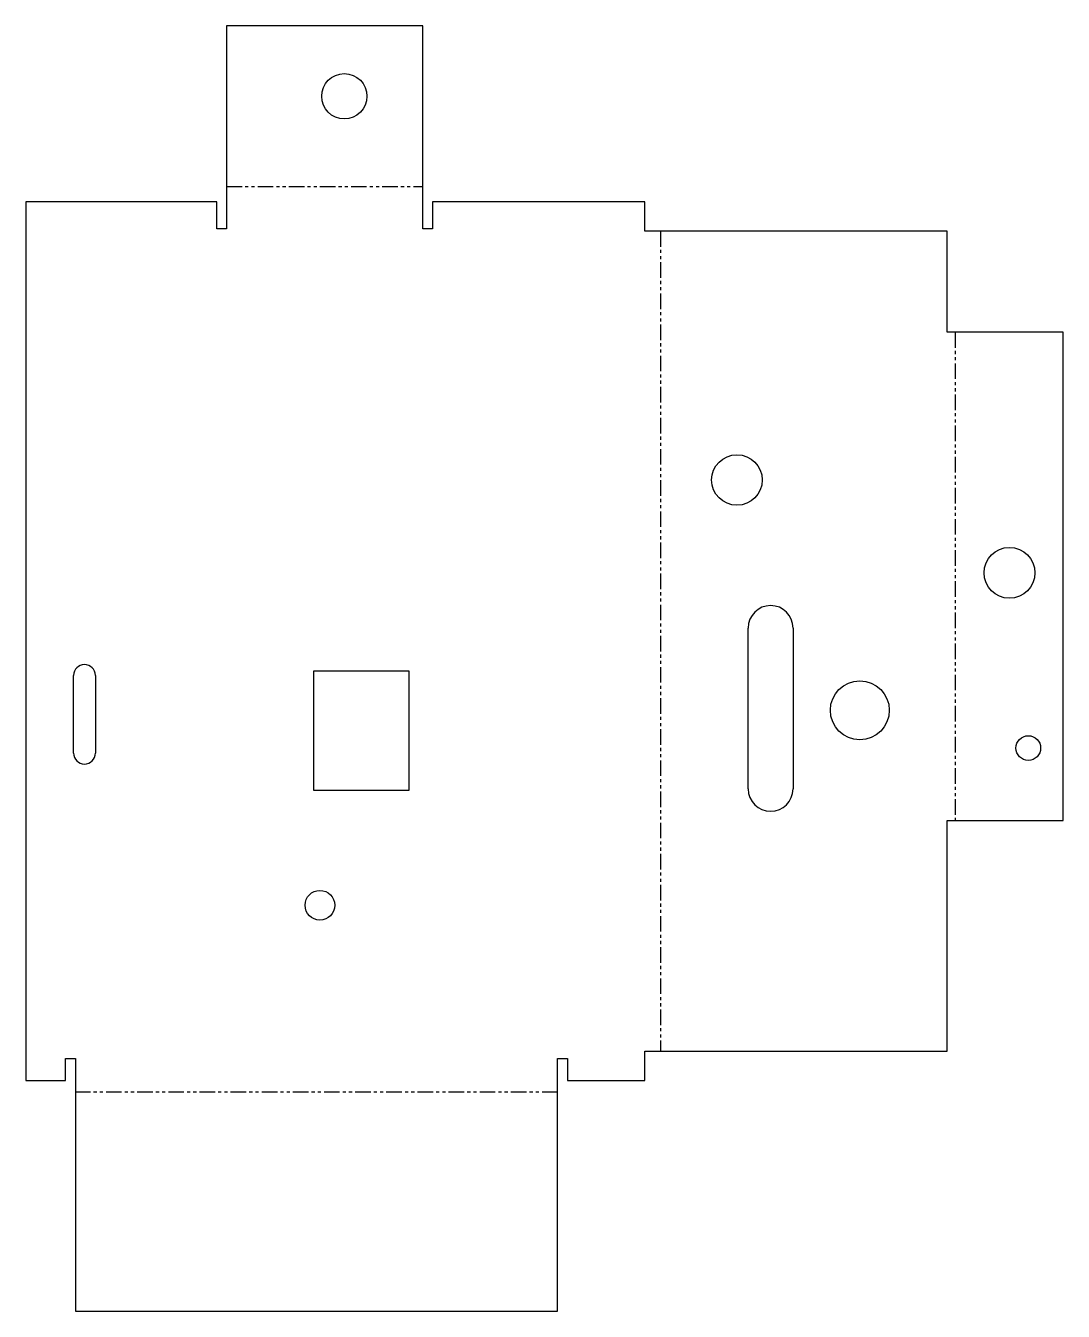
# Model space of a CAD drawing. Header units: millimetres. Extents: x 0 to 212, y -47 to 215.
import ezdxf

# ---------------------------------------------------------------- set-up
doc = ezdxf.new("R2010")
doc.units = ezdxf.units.MM
doc.linetypes.add('PHANTOM', pattern=[6.35, 3.175, -0.635, 0.635, -0.635, 0.635, -0.635])
doc.layers.add('BEND', color=7, linetype='Continuous')
doc.layers.add('CUT', color=7, linetype='Continuous')

msp = doc.modelspace()

# ---------------------------------------------------------------- linework, layer by layer
at = {"layer": 'BEND', "color": 3, "linetype": 'PHANTOM'}
for p, q in [((40.95, 182.38), (80.95, 182.38)), ((129.41, 173.24), (129.41, 6)), ((189.5, 152.62), (189.5, 53.03)), ((108.46, -2.36), (10.12, -2.36))]:
    msp.add_line(p, q, dxfattribs=at)
at = {"layer": 'CUT'}
for p, q in [((80.95, 215.15), (40.95, 215.15)), ((40.95, 215.15), (40.95, 173.74)), ((80.95, 173.74), (80.95, 215.15)), ((38.95, 179.24), (0, 179.24)), ((0, 179.24), (0, 0)), ((38.95, 173.74), (38.95, 179.24)), ((126.27, 179.24), (82.95, 179.24)), ((82.95, 179.24), (82.95, 173.74)), ((126.27, 173.24), (126.27, 179.24)), ((40.95, 173.74), (38.95, 173.74)), ((82.95, 173.74), (80.95, 173.74)), ((187.93, 173.24), (126.27, 173.24)), ((187.93, 152.62), (187.93, 173.24)), ((211.58, 152.62), (187.93, 152.62)), ((211.58, 53.03), (211.58, 152.62)), ((147.32, 59.5), (147.32, 92.3)), ((156.49, 92.3), (156.49, 59.5)), ((9.76, 66.78), (9.76, 82.63)), ((14.2, 82.63), (14.2, 66.78)), ((58.76, 59.14), (58.76, 83.58)), ((58.76, 83.58), (78.1, 83.58)), ((78.1, 83.58), (78.1, 59.14)), ((78.1, 59.14), (58.76, 59.14)), ((187.93, 6), (187.93, 53.03)), ((187.93, 53.03), (211.58, 53.03)), ((126.27, 0), (126.27, 6)), ((126.27, 6), (187.93, 6)), ((8.12, 0), (8.12, 4.5)), ((8.12, 4.5), (10.12, 4.5)), ((10.12, 4.5), (10.12, -47.07)), ((108.46, -47.07), (108.46, 4.5)), ((108.46, 4.5), (110.46, 4.5)), ((110.46, 4.5), (110.46, 0)), ((0, 0), (8.12, 0)), ((110.46, 0), (126.27, 0)), ((10.12, -47.07), (108.46, -47.07))]:
    msp.add_line(p, q, dxfattribs=at)
for centre, radius in [((64.97, 200.76), 4.62), ((145.03, 122.49), 5.16), ((200.6, 103.56), 5.19), ((170.09, 75.52), 6.01), ((204.44, 67.81), 2.52), ((60, 35.74), 3.03)]:
    msp.add_circle(centre, radius, dxfattribs=at)
for centre, radius, start, end in [((151.9, 92.3), 4.58, 0, 180), ((11.98, 82.63), 2.22, 0, 180), ((11.98, 66.78), 2.22, 180, 0), ((151.9, 59.5), 4.58, 180, 0)]:
    msp.add_arc(centre, radius, start, end, dxfattribs=at)

doc.saveas('drawing.dxf')
